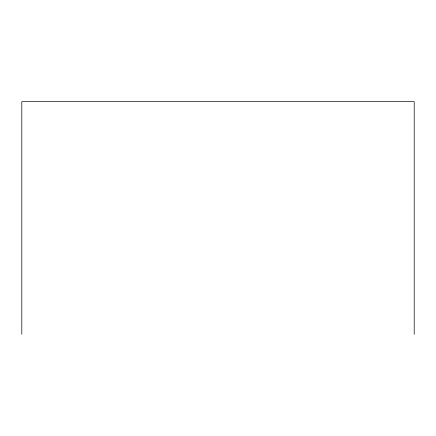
<?xml version="1.0" encoding="UTF-8"?>
<svg xmlns="http://www.w3.org/2000/svg" width="436" height="436" viewBox="0 0 436 436"><rect width="100%" height="100%" fill="white"/><g stroke="black" fill="none" stroke-linecap="round" stroke-linejoin="round"><path stroke-width="0.65" d="M414.2 334.325L414.2 101.675L21.8 101.675L21.8 334.325"/></g></svg>
